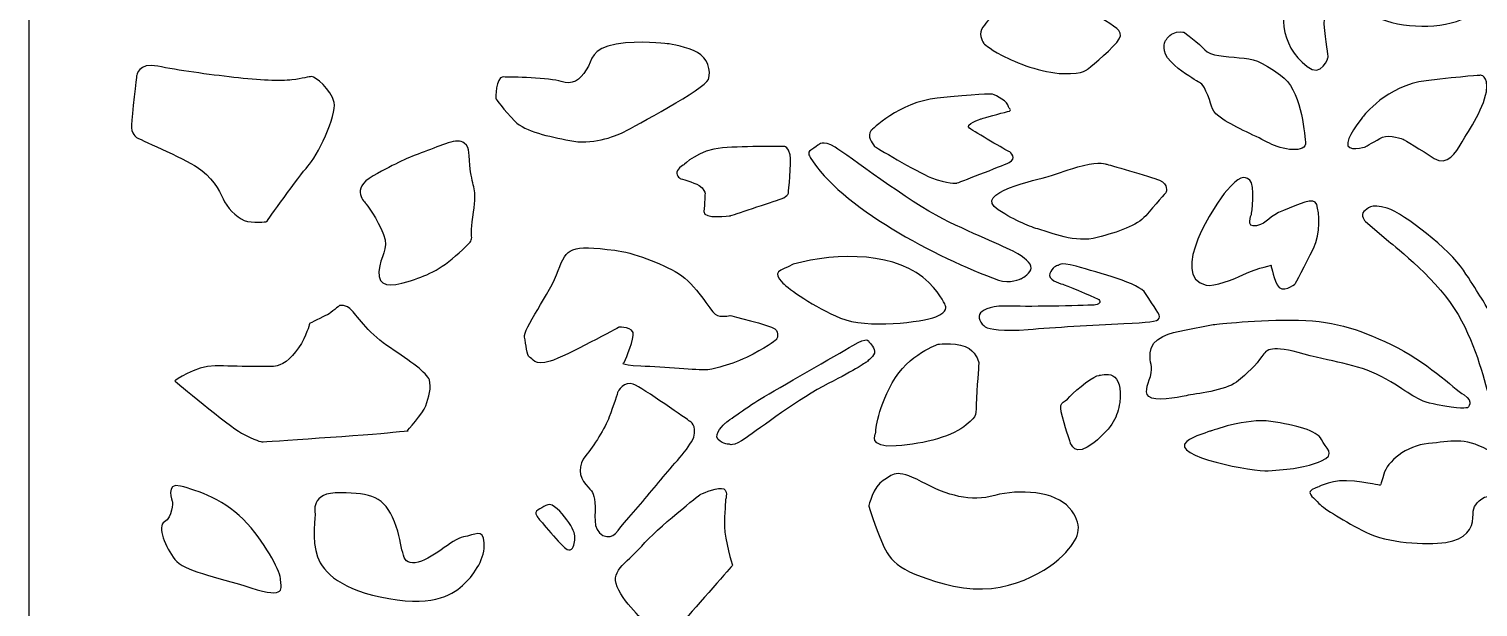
# Model space of a CAD drawing. Header units: centimetres. Extents: x -8.4 to -1.5, y -9 to 9.
# Drawn here: x -8.444 to -3.91, y -0.31 to 1.498 of the extents above; entities that cross this region are included whole.
import ezdxf

# ---------------------------------------------------------------- set-up
doc = ezdxf.new("R2010")
doc.units = ezdxf.units.CM
doc.header["$MEASUREMENT"] = 0
doc.layers.add('layer 1', color=7, linetype='Continuous')

msp = doc.modelspace()

# ---------------------------------------------------------------- linework, layer by layer
at = {"layer": 'layer 1', "color": 250}
for points, knots in [([(-8.44387, 9.00077), (-8.44387, 9.00077), (-1.49953, 9.00077), (-1.49953, 9.00077), (-1.49953, 9.00077), (-1.49953, 9.00077), (-1.49953, -9.00021), (-1.49953, -9.00021), (-1.49953, -9.00021), (-1.49953, -9.00021), (-8.44387, -9.00021), (-8.44387, -9.00021), (-8.44387, -9.00021), (-8.44387, -9.00021), (-8.44387, 9.00077), (-8.44387, 9.00077)], [0, 0, 0, 0, 0.2, 0.2, 0.2, 0.2, 0.4, 0.4, 0.4, 0.4, 0.6, 0.6, 0.6, 0.6, 1, 1, 1, 1]), ([(-4.29257, 1.77283), (-4.237, 1.78842), (-4.17067, 1.80402), (-4.15992, 1.76243), (-4.15992, 1.76243), (-4.14916, 1.72084), (-4.1653, 1.67925), (-4.14558, 1.65456), (-4.14558, 1.65456), (-4.12586, 1.62988), (-4.05058, 1.60517), (-4.03085, 1.64676), (-4.03085, 1.64676), (-4.01113, 1.68835), (-3.99322, 1.76373), (-3.99322, 1.76373), (-3.99322, 1.76373), (-3.99322, 1.76373), (-3.96633, 1.8469), (-3.94481, 1.8365), (-3.94481, 1.8365), (-3.9233, 1.82611), (-3.90359, 1.8469), (-3.87311, 1.77542), (-3.87311, 1.77542), (-3.84263, 1.70394), (-3.8681, 1.58504), (-3.93406, 1.5415), (-3.93406, 1.5415), (-4.00001, 1.49795), (-4.13003, 1.49764), (-4.21191, 1.5285), (-4.21191, 1.5285), (-4.29379, 1.55936), (-4.34097, 1.56099), (-4.34097, 1.56099), (-4.34097, 1.56099), (-4.34097, 1.56099), (-4.39655, 1.56489), (-4.39117, 1.5129), (-4.39117, 1.5129), (-4.38579, 1.46092), (-4.37862, 1.41024), (-4.37862, 1.41024), (-4.37862, 1.41024), (-4.37862, 1.41024), (-4.39833, 1.34396), (-4.44494, 1.38034), (-4.44494, 1.38034), (-4.53339, 1.44941), (-4.5339, 1.55584), (-4.49155, 1.64027), (-4.49155, 1.64027), (-4.46446, 1.69428), (-4.35929, 1.75411), (-4.29257, 1.77283)], [0, 0, 0, 0, 0.0666667, 0.0666667, 0.0666667, 0.0666667, 0.1333333, 0.1333333, 0.1333333, 0.1333333, 0.2, 0.2, 0.2, 0.2, 0.2666667, 0.2666667, 0.2666667, 0.2666667, 0.3333333, 0.3333333, 0.3333333, 0.3333333, 0.4, 0.4, 0.4, 0.4, 0.4666667, 0.4666667, 0.4666667, 0.4666667, 0.5333333, 0.5333333, 0.5333333, 0.5333333, 0.6, 0.6, 0.6, 0.6, 0.6666667, 0.6666667, 0.6666667, 0.6666667, 0.7333333, 0.7333333, 0.7333333, 0.7333333, 0.8, 0.8, 0.8, 0.8, 0.8666667, 0.8666667, 0.8666667, 0.8666667, 1, 1, 1, 1]), ([(-5.43396, 1.53278), (-5.43396, 1.53278), (-5.36631, 1.57149), (-5.36631, 1.57149), (-5.36631, 1.57149), (-5.36631, 1.57149), (-5.34584, 1.59731), (-5.3049, 1.58504), (-5.3049, 1.58504), (-5.26394, 1.57278), (-5.11263, 1.54956), (-5.07524, 1.52374), (-5.07524, 1.52374), (-5.03786, 1.49793), (-5.01294, 1.48954), (-5.04053, 1.45598), (-5.04053, 1.45598), (-5.06811, 1.42243), (-5.13132, 1.37273), (-5.13132, 1.37273), (-5.13132, 1.37273), (-5.13132, 1.37273), (-5.14022, 1.3566), (-5.20787, 1.35854), (-5.20787, 1.35854), (-5.27552, 1.36048), (-5.35562, 1.3921), (-5.39924, 1.41533), (-5.39924, 1.41533), (-5.44285, 1.43856), (-5.45711, 1.45341), (-5.45711, 1.45341), (-5.45711, 1.45341), (-5.45711, 1.45341), (-5.47312, 1.47728), (-5.46333, 1.49664), (-5.46333, 1.49664), (-5.45354, 1.51599), (-5.43396, 1.53278), (-5.43396, 1.53278)], [0, 0, 0, 0, 0.0909091, 0.0909091, 0.0909091, 0.0909091, 0.1818182, 0.1818182, 0.1818182, 0.1818182, 0.2727273, 0.2727273, 0.2727273, 0.2727273, 0.3636364, 0.3636364, 0.3636364, 0.3636364, 0.4545455, 0.4545455, 0.4545455, 0.4545455, 0.5454545, 0.5454545, 0.5454545, 0.5454545, 0.6363636, 0.6363636, 0.6363636, 0.6363636, 0.7272727, 0.7272727, 0.7272727, 0.7272727, 0.8181818, 0.8181818, 0.8181818, 0.8181818, 1, 1, 1, 1]), ([(-6.98324, 1.28028), (-6.98324, 1.28028), (-6.98504, 1.34786), (-6.95994, 1.34786), (-6.95994, 1.34786), (-6.93485, 1.34786), (-6.81295, 1.34526), (-6.77889, 1.33356), (-6.77889, 1.33356), (-6.74483, 1.32187), (-6.71973, 1.33746), (-6.70002, 1.36995), (-6.70002, 1.36995), (-6.6803, 1.40244), (-6.68568, 1.43753), (-6.6068, 1.45052), (-6.6068, 1.45052), (-6.52792, 1.46352), (-6.45981, 1.45183), (-6.44727, 1.45183), (-6.44727, 1.45183), (-6.43471, 1.45183), (-6.38273, 1.44143), (-6.35226, 1.42453), (-6.35226, 1.42453), (-6.32178, 1.40763), (-6.30745, 1.36866), (-6.3182, 1.34006), (-6.3182, 1.34006), (-6.32896, 1.31146), (-6.55123, 1.19191), (-6.5817, 1.17631), (-6.5817, 1.17631), (-6.61218, 1.16071), (-6.68568, 1.13472), (-6.752, 1.14902), (-6.752, 1.14902), (-6.81833, 1.16331), (-6.89003, 1.17501), (-6.92409, 1.2101), (-6.92409, 1.2101), (-6.95814, 1.24519), (-6.98324, 1.28028), (-6.98324, 1.28028)], [0, 0, 0, 0, 0.0833333, 0.0833333, 0.0833333, 0.0833333, 0.1666667, 0.1666667, 0.1666667, 0.1666667, 0.25, 0.25, 0.25, 0.25, 0.3333333, 0.3333333, 0.3333333, 0.3333333, 0.4166667, 0.4166667, 0.4166667, 0.4166667, 0.5, 0.5, 0.5, 0.5, 0.5833333, 0.5833333, 0.5833333, 0.5833333, 0.6666667, 0.6666667, 0.6666667, 0.6666667, 0.75, 0.75, 0.75, 0.75, 0.8333333, 0.8333333, 0.8333333, 0.8333333, 1, 1, 1, 1]), ([(-4.88921, 1.45856), (-4.88921, 1.45856), (-4.90257, 1.42694), (-4.87141, 1.39597), (-4.87141, 1.39597), (-4.84025, 1.365), (-4.80643, 1.34563), (-4.7913, 1.33595), (-4.7913, 1.33595), (-4.77617, 1.32627), (-4.7726, 1.33144), (-4.75569, 1.29078), (-4.75569, 1.29078), (-4.73878, 1.25012), (-4.74857, 1.24238), (-4.70852, 1.21592), (-4.70852, 1.21592), (-4.66846, 1.18947), (-4.59903, 1.16107), (-4.56253, 1.14042), (-4.56253, 1.14042), (-4.52604, 1.11977), (-4.44505, 1.10751), (-4.44949, 1.1443), (-4.44949, 1.1443), (-4.45394, 1.18108), (-4.46374, 1.30885), (-4.52782, 1.35402), (-4.52782, 1.35402), (-4.59191, 1.39919), (-4.61328, 1.405), (-4.65688, 1.40823), (-4.65688, 1.40823), (-4.70051, 1.41146), (-4.74857, 1.41404), (-4.76459, 1.43275), (-4.76459, 1.43275), (-4.78062, 1.45146), (-4.83046, 1.48825), (-4.83046, 1.48825), (-4.83046, 1.48825), (-4.83046, 1.48825), (-4.85004, 1.49083), (-4.86428, 1.48437), (-4.86428, 1.48437), (-4.87853, 1.47792), (-4.88921, 1.45856), (-4.88921, 1.45856)], [0, 0, 0, 0, 0.0769231, 0.0769231, 0.0769231, 0.0769231, 0.1538462, 0.1538462, 0.1538462, 0.1538462, 0.2307692, 0.2307692, 0.2307692, 0.2307692, 0.3076923, 0.3076923, 0.3076923, 0.3076923, 0.3846154, 0.3846154, 0.3846154, 0.3846154, 0.4615385, 0.4615385, 0.4615385, 0.4615385, 0.5384615, 0.5384615, 0.5384615, 0.5384615, 0.6153846, 0.6153846, 0.6153846, 0.6153846, 0.6923077, 0.6923077, 0.6923077, 0.6923077, 0.7692308, 0.7692308, 0.7692308, 0.7692308, 0.8461538, 0.8461538, 0.8461538, 0.8461538, 1, 1, 1, 1]), ([(-8.1072, 1.35175), (-8.1072, 1.35175), (-8.10182, 1.39464), (-8.04087, 1.38165), (-8.04087, 1.38165), (-7.97993, 1.36866), (-7.88133, 1.35565), (-7.80245, 1.34655), (-7.80245, 1.34655), (-7.72359, 1.33746), (-7.65546, 1.33485), (-7.62141, 1.33876), (-7.62141, 1.33876), (-7.58735, 1.34265), (-7.56763, 1.34916), (-7.55866, 1.34916), (-7.55866, 1.34916), (-7.54971, 1.34916), (-7.49772, 1.30887), (-7.48875, 1.26858), (-7.48875, 1.26858), (-7.4798, 1.22829), (-7.54433, 1.09703), (-7.57122, 1.06845), (-7.57122, 1.06845), (-7.59811, 1.03985), (-7.70028, 0.8956), (-7.70028, 0.8956), (-7.70028, 0.8956), (-7.70028, 0.8956), (-7.7451, 0.8891), (-7.77019, 0.89949), (-7.77019, 0.89949), (-7.7953, 0.90989), (-7.82576, 0.94108), (-7.83652, 0.96708), (-7.83652, 0.96708), (-7.84727, 0.99307), (-7.87416, 1.03855), (-7.91718, 1.06584), (-7.91718, 1.06584), (-7.96021, 1.09314), (-8.1072, 1.15811), (-8.1072, 1.15811), (-8.1072, 1.15811), (-8.1072, 1.15811), (-8.12513, 1.17111), (-8.12333, 1.19841), (-8.12333, 1.19841), (-8.12154, 1.2257), (-8.1072, 1.35175), (-8.1072, 1.35175)], [0, 0, 0, 0, 0.0714286, 0.0714286, 0.0714286, 0.0714286, 0.1428571, 0.1428571, 0.1428571, 0.1428571, 0.2142857, 0.2142857, 0.2142857, 0.2142857, 0.2857143, 0.2857143, 0.2857143, 0.2857143, 0.3571429, 0.3571429, 0.3571429, 0.3571429, 0.4285714, 0.4285714, 0.4285714, 0.4285714, 0.5, 0.5, 0.5, 0.5, 0.5714286, 0.5714286, 0.5714286, 0.5714286, 0.6428571, 0.6428571, 0.6428571, 0.6428571, 0.7142857, 0.7142857, 0.7142857, 0.7142857, 0.7857143, 0.7857143, 0.7857143, 0.7857143, 0.8571429, 0.8571429, 0.8571429, 0.8571429, 1, 1, 1, 1]), ([(-4.26927, 1.22439), (-4.26927, 1.22439), (-4.19578, 1.32187), (-4.07209, 1.33616), (-4.07209, 1.33616), (-3.9484, 1.35045), (-3.90359, 1.35306), (-3.90359, 1.35306), (-3.90359, 1.35306), (-3.90359, 1.35306), (-3.8749, 1.35565), (-3.88386, 1.30107), (-3.88386, 1.30107), (-3.89283, 1.24649), (-3.9484, 1.16591), (-3.96273, 1.13992), (-3.96273, 1.13992), (-3.97708, 1.11393), (-4.00755, 1.06715), (-4.04698, 1.09314), (-4.04698, 1.09314), (-4.08643, 1.11913), (-4.14379, 1.15292), (-4.14379, 1.15292), (-4.14379, 1.15292), (-4.14379, 1.15292), (-4.18681, 1.16981), (-4.20832, 1.15942), (-4.20832, 1.15942), (-4.22983, 1.14902), (-4.26209, 1.12952), (-4.26209, 1.12952), (-4.26209, 1.12952), (-4.26209, 1.12952), (-4.32305, 1.11133), (-4.31767, 1.14252), (-4.31767, 1.14252), (-4.3123, 1.17371), (-4.26927, 1.22439), (-4.26927, 1.22439)], [0, 0, 0, 0, 0.0909091, 0.0909091, 0.0909091, 0.0909091, 0.1818182, 0.1818182, 0.1818182, 0.1818182, 0.2727273, 0.2727273, 0.2727273, 0.2727273, 0.3636364, 0.3636364, 0.3636364, 0.3636364, 0.4545455, 0.4545455, 0.4545455, 0.4545455, 0.5454545, 0.5454545, 0.5454545, 0.5454545, 0.6363636, 0.6363636, 0.6363636, 0.6363636, 0.7272727, 0.7272727, 0.7272727, 0.7272727, 0.8181818, 0.8181818, 0.8181818, 0.8181818, 1, 1, 1, 1]), ([(-5.8087, 1.18108), (-5.8087, 1.18108), (-5.72146, 1.26884), (-5.60219, 1.28174), (-5.60219, 1.28174), (-5.48291, 1.29465), (-5.43128, 1.29465), (-5.43128, 1.29465), (-5.43128, 1.29465), (-5.43128, 1.29465), (-5.38679, 1.27787), (-5.38144, 1.26046), (-5.38144, 1.26046), (-5.3761, 1.24303), (-5.36097, 1.24432), (-5.39123, 1.23722), (-5.39123, 1.23722), (-5.4215, 1.23012), (-5.46511, 1.21657), (-5.46511, 1.21657), (-5.46511, 1.21657), (-5.46511, 1.21657), (-5.51852, 1.20044), (-5.50071, 1.18753), (-5.50071, 1.18753), (-5.48291, 1.17463), (-5.38411, 1.11719), (-5.37788, 1.11526), (-5.37788, 1.11526), (-5.37165, 1.11332), (-5.35207, 1.09202), (-5.37699, 1.08041), (-5.37699, 1.08041), (-5.40192, 1.0688), (-5.54077, 1.01588), (-5.54077, 1.01588), (-5.54077, 1.01588), (-5.54077, 1.01588), (-5.57103, 1.01265), (-5.62, 1.03265), (-5.62, 1.03265), (-5.66895, 1.05266), (-5.79802, 1.13074), (-5.79802, 1.13074), (-5.79802, 1.13074), (-5.80623, 1.14446), (-5.82272, 1.16079), (-5.8087, 1.18108)], [0, 0, 0, 0, 0.0769231, 0.0769231, 0.0769231, 0.0769231, 0.1538462, 0.1538462, 0.1538462, 0.1538462, 0.2307692, 0.2307692, 0.2307692, 0.2307692, 0.3076923, 0.3076923, 0.3076923, 0.3076923, 0.3846154, 0.3846154, 0.3846154, 0.3846154, 0.4615385, 0.4615385, 0.4615385, 0.4615385, 0.5384615, 0.5384615, 0.5384615, 0.5384615, 0.6153846, 0.6153846, 0.6153846, 0.6153846, 0.6923077, 0.6923077, 0.6923077, 0.6923077, 0.7692308, 0.7692308, 0.7692308, 0.7692308, 0.8461538, 0.8461538, 0.8461538, 0.8461538, 1, 1, 1, 1]), ([(-7.39017, 0.95278), (-7.39017, 0.95278), (-7.44214, 0.99696), (-7.36685, 1.03855), (-7.36685, 1.03855), (-7.29158, 1.08014), (-7.2611, 1.09443), (-7.20732, 1.11393), (-7.20732, 1.11393), (-7.15355, 1.13342), (-7.10335, 1.15942), (-7.08184, 1.14122), (-7.08184, 1.14122), (-7.06033, 1.12302), (-7.07108, 1.11003), (-7.06212, 1.05155), (-7.06212, 1.05155), (-7.05316, 0.99307), (-7.04061, 0.99827), (-7.05495, 0.90989), (-7.05495, 0.90989), (-7.06929, 0.82152), (-7.03702, 0.85401), (-7.09798, 0.79813), (-7.09798, 0.79813), (-7.15892, 0.74224), (-7.20194, 0.72535), (-7.25751, 0.70846), (-7.25751, 0.70846), (-7.31308, 0.69156), (-7.35252, 0.69027), (-7.34894, 0.73965), (-7.34894, 0.73965), (-7.34535, 0.78903), (-7.31667, 0.80722), (-7.33459, 0.85531), (-7.33459, 0.85531), (-7.35252, 0.9034), (-7.39017, 0.95278), (-7.39017, 0.95278)], [0, 0, 0, 0, 0.0909091, 0.0909091, 0.0909091, 0.0909091, 0.1818182, 0.1818182, 0.1818182, 0.1818182, 0.2727273, 0.2727273, 0.2727273, 0.2727273, 0.3636364, 0.3636364, 0.3636364, 0.3636364, 0.4545455, 0.4545455, 0.4545455, 0.4545455, 0.5454545, 0.5454545, 0.5454545, 0.5454545, 0.6363636, 0.6363636, 0.6363636, 0.6363636, 0.7272727, 0.7272727, 0.7272727, 0.7272727, 0.8181818, 0.8181818, 0.8181818, 0.8181818, 1, 1, 1, 1]), ([(-5.99918, 1.09654), (-5.99918, 1.09654), (-6.01075, 1.11138), (-5.9974, 1.11913), (-5.9974, 1.11913), (-5.98404, 1.12687), (-5.97336, 1.13591), (-5.97336, 1.13591), (-5.97336, 1.13591), (-5.97336, 1.13591), (-5.9618, 1.15268), (-5.92174, 1.12816), (-5.92174, 1.12816), (-5.88169, 1.10364), (-5.69209, 0.95845), (-5.58439, 0.90424), (-5.58439, 0.90424), (-5.47669, 0.85003), (-5.38144, 0.81454), (-5.35029, 0.79517), (-5.35029, 0.79517), (-5.31913, 0.77582), (-5.304, 0.75969), (-5.30933, 0.74485), (-5.30933, 0.74485), (-5.31469, 0.73001), (-5.3396, 0.71709), (-5.3396, 0.71709), (-5.3396, 0.71709), (-5.3396, 0.71709), (-5.37521, 0.69967), (-5.41081, 0.71258), (-5.41081, 0.71258), (-5.60268, 0.78212), (-5.90986, 0.94415), (-5.99918, 1.09654)], [0, 0, 0, 0, 0.1, 0.1, 0.1, 0.1, 0.2, 0.2, 0.2, 0.2, 0.3, 0.3, 0.3, 0.3, 0.4, 0.4, 0.4, 0.4, 0.5, 0.5, 0.5, 0.5, 0.6, 0.6, 0.6, 0.6, 0.7, 0.7, 0.7, 0.7, 0.8, 0.8, 0.8, 0.8, 1, 1, 1, 1]), ([(-6.39528, 1.07331), (-6.39528, 1.07331), (-6.34899, 1.12042), (-6.27423, 1.12623), (-6.27423, 1.12623), (-6.19945, 1.13204), (-6.0784, 1.1301), (-6.0784, 1.1301), (-6.0784, 1.1301), (-6.0784, 1.1301), (-6.06771, 1.12945), (-6.06238, 1.10493), (-6.06238, 1.10493), (-6.05703, 1.08041), (-6.06771, 0.98684), (-6.06771, 0.98684), (-6.06771, 0.98684), (-6.06771, 0.98684), (-6.06504, 0.97586), (-6.09086, 0.96683), (-6.09086, 0.96683), (-6.11667, 0.9578), (-6.2493, 0.91392), (-6.2493, 0.91392), (-6.2493, 0.91392), (-6.2493, 0.91392), (-6.33475, 0.9023), (-6.33208, 0.92682), (-6.33208, 0.92682), (-6.32941, 0.95135), (-6.32852, 0.9849), (-6.32852, 0.9849), (-6.32852, 0.9849), (-6.32852, 0.9849), (-6.33119, 0.9991), (-6.34721, 1.00878), (-6.34721, 1.00878), (-6.36324, 1.01846), (-6.40596, 1.03007), (-6.40596, 1.03007), (-6.40596, 1.03007), (-6.40596, 1.03007), (-6.42377, 1.04234), (-6.41486, 1.05524), (-6.41486, 1.05524), (-6.40596, 1.06815), (-6.39528, 1.07331), (-6.39528, 1.07331)], [0, 0, 0, 0, 0.0769231, 0.0769231, 0.0769231, 0.0769231, 0.1538462, 0.1538462, 0.1538462, 0.1538462, 0.2307692, 0.2307692, 0.2307692, 0.2307692, 0.3076923, 0.3076923, 0.3076923, 0.3076923, 0.3846154, 0.3846154, 0.3846154, 0.3846154, 0.4615385, 0.4615385, 0.4615385, 0.4615385, 0.5384615, 0.5384615, 0.5384615, 0.5384615, 0.6153846, 0.6153846, 0.6153846, 0.6153846, 0.6923077, 0.6923077, 0.6923077, 0.6923077, 0.7692308, 0.7692308, 0.7692308, 0.7692308, 0.8461538, 0.8461538, 0.8461538, 0.8461538, 1, 1, 1, 1]), ([(-5.4117, 0.93263), (-5.35385, 0.89585), (-5.31202, 0.87971), (-5.28086, 0.87068), (-5.28086, 0.87068), (-5.2497, 0.86165), (-5.16871, 0.82744), (-5.10195, 0.84552), (-5.10195, 0.84552), (-5.03519, 0.86358), (-4.97733, 0.8823), (-4.94974, 0.91392), (-4.94974, 0.91392), (-4.92214, 0.94554), (-4.88565, 0.98748), (-4.88565, 0.98748), (-4.88565, 0.98748), (-4.88565, 0.98748), (-4.87764, 1.01329), (-4.90612, 1.02491), (-4.90612, 1.02491), (-4.9346, 1.03653), (-5.07257, 1.07524), (-5.07257, 1.07524), (-5.07257, 1.07524), (-5.07257, 1.07524), (-5.09304, 1.08493), (-5.14467, 1.07137), (-5.14467, 1.07137), (-5.1963, 1.05782), (-5.21589, 1.04943), (-5.25504, 1.03653), (-5.25504, 1.03653), (-5.28396, 1.027), (-5.49554, 0.98592), (-5.4117, 0.93263)], [0, 0, 0, 0, 0.1, 0.1, 0.1, 0.1, 0.2, 0.2, 0.2, 0.2, 0.3, 0.3, 0.3, 0.3, 0.4, 0.4, 0.4, 0.4, 0.5, 0.5, 0.5, 0.5, 0.6, 0.6, 0.6, 0.6, 0.7, 0.7, 0.7, 0.7, 0.8, 0.8, 0.8, 0.8, 1, 1, 1, 1]), ([(-4.69591, 0.99307), (-4.65765, 1.03665), (-4.64213, 1.03985), (-4.62421, 1.02556), (-4.62421, 1.02556), (-4.60627, 1.01126), (-4.61883, 0.91769), (-4.61883, 0.91769), (-4.61883, 0.91769), (-4.61883, 0.91769), (-4.63854, 0.8748), (-4.6027, 0.8826), (-4.6027, 0.8826), (-4.56684, 0.8904), (-4.56505, 0.91379), (-4.51844, 0.93069), (-4.51844, 0.93069), (-4.47183, 0.94758), (-4.42164, 0.97618), (-4.41447, 0.94888), (-4.41447, 0.94888), (-4.4073, 0.92159), (-4.40013, 0.86181), (-4.42522, 0.81112), (-4.42522, 0.81112), (-4.45032, 0.76044), (-4.48259, 0.70066), (-4.48259, 0.70066), (-4.48259, 0.70066), (-4.48259, 0.70066), (-4.52382, 0.66687), (-4.53816, 0.69806), (-4.53816, 0.69806), (-4.5525, 0.72925), (-4.55788, 0.75914), (-4.55788, 0.75914), (-4.55788, 0.75914), (-4.55788, 0.75914), (-4.62062, 0.74354), (-4.64571, 0.72925), (-4.64571, 0.72925), (-4.67081, 0.71495), (-4.73893, 0.69156), (-4.76044, 0.69676), (-4.76044, 0.69676), (-4.87987, 0.72562), (-4.73219, 0.95173), (-4.69591, 0.99307)], [0, 0, 0, 0, 0.0769231, 0.0769231, 0.0769231, 0.0769231, 0.1538462, 0.1538462, 0.1538462, 0.1538462, 0.2307692, 0.2307692, 0.2307692, 0.2307692, 0.3076923, 0.3076923, 0.3076923, 0.3076923, 0.3846154, 0.3846154, 0.3846154, 0.3846154, 0.4615385, 0.4615385, 0.4615385, 0.4615385, 0.5384615, 0.5384615, 0.5384615, 0.5384615, 0.6153846, 0.6153846, 0.6153846, 0.6153846, 0.6923077, 0.6923077, 0.6923077, 0.6923077, 0.7692308, 0.7692308, 0.7692308, 0.7692308, 0.8461538, 0.8461538, 0.8461538, 0.8461538, 1, 1, 1, 1]), ([(-4.26209, 0.8956), (-4.26209, 0.8956), (-4.28003, 0.91769), (-4.26748, 0.92679), (-4.26748, 0.92679), (-4.25493, 0.93588), (-4.24776, 0.95408), (-4.19398, 0.93719), (-4.19398, 0.93719), (-4.14021, 0.92029), (-3.99859, 0.80853), (-3.95557, 0.74354), (-3.95557, 0.74354), (-3.91254, 0.67857), (-3.88745, 0.63828), (-3.87669, 0.61749), (-3.87669, 0.61749), (-3.86594, 0.59669), (-3.82112, 0.5785), (-3.79244, 0.61618), (-3.79244, 0.61618), (-3.76376, 0.65387), (-3.72432, 0.72274), (-3.70281, 0.74614), (-3.70281, 0.74614), (-3.6813, 0.76954), (-3.65979, 0.80332), (-3.62573, 0.78773), (-3.62573, 0.78773), (-3.59167, 0.77214), (-3.57733, 0.76174), (-3.59526, 0.72274), (-3.59526, 0.72274), (-3.61318, 0.68377), (-3.67772, 0.62658), (-3.71894, 0.5577), (-3.71894, 0.5577), (-3.76018, 0.48882), (-3.78527, 0.45634), (-3.78885, 0.41345), (-3.78885, 0.41345), (-3.79244, 0.37057), (-3.79961, 0.31987), (-3.81574, 0.30688), (-3.81574, 0.30688), (-3.83187, 0.29388), (-3.85697, 0.28349), (-3.8749, 0.34586), (-3.8749, 0.34586), (-3.89283, 0.40825), (-3.91972, 0.52261), (-3.98425, 0.62398), (-3.98425, 0.62398), (-4.04877, 0.72535), (-4.1904, 0.83451), (-4.1904, 0.83451), (-4.1904, 0.83451), (-4.1904, 0.83451), (-4.26209, 0.8956), (-4.26209, 0.8956)], [0, 0, 0, 0, 0.0625, 0.0625, 0.0625, 0.0625, 0.125, 0.125, 0.125, 0.125, 0.1875, 0.1875, 0.1875, 0.1875, 0.25, 0.25, 0.25, 0.25, 0.3125, 0.3125, 0.3125, 0.3125, 0.375, 0.375, 0.375, 0.375, 0.4375, 0.4375, 0.4375, 0.4375, 0.5, 0.5, 0.5, 0.5, 0.5625, 0.5625, 0.5625, 0.5625, 0.625, 0.625, 0.625, 0.625, 0.6875, 0.6875, 0.6875, 0.6875, 0.75, 0.75, 0.75, 0.75, 0.8125, 0.8125, 0.8125, 0.8125, 0.875, 0.875, 0.875, 0.875, 1, 1, 1, 1]), ([(-6.78785, 0.74224), (-6.81295, 0.67337), (-6.89899, 0.5564), (-6.89362, 0.5343), (-6.89362, 0.5343), (-6.88823, 0.51222), (-6.88645, 0.47582), (-6.87749, 0.47193), (-6.87749, 0.47193), (-6.86852, 0.46802), (-6.86315, 0.44333), (-6.81295, 0.45893), (-6.81295, 0.45893), (-6.76276, 0.47453), (-6.59783, 0.5655), (-6.59783, 0.5655), (-6.59783, 0.5655), (-6.59783, 0.5655), (-6.54944, 0.5681), (-6.55302, 0.53951), (-6.55302, 0.53951), (-6.55661, 0.51092), (-6.5817, 0.45503), (-6.5817, 0.45503), (-6.5817, 0.45503), (-6.5817, 0.45503), (-6.60322, 0.44593), (-6.52972, 0.44333), (-6.52972, 0.44333), (-6.45623, 0.44074), (-6.35046, 0.43034), (-6.32537, 0.43164), (-6.32537, 0.43164), (-6.30027, 0.43294), (-6.23216, 0.45244), (-6.17838, 0.48103), (-6.17838, 0.48103), (-6.12459, 0.50962), (-6.10488, 0.52651), (-6.10488, 0.52651), (-6.10488, 0.52651), (-6.10488, 0.52651), (-6.09413, 0.5486), (-6.11026, 0.5603), (-6.11026, 0.5603), (-6.12639, 0.572), (-6.25008, 0.60189), (-6.25008, 0.60189), (-6.25008, 0.60189), (-6.25008, 0.60189), (-6.28055, 0.59409), (-6.29669, 0.60579), (-6.29669, 0.60579), (-6.31282, 0.61749), (-6.35763, 0.70066), (-6.41141, 0.73315), (-6.41141, 0.73315), (-6.46519, 0.76564), (-6.55661, 0.79942), (-6.61039, 0.80593), (-6.61039, 0.80593), (-6.75054, 0.82285), (-6.7616, 0.81432), (-6.78785, 0.74224)], [0, 0, 0, 0, 0.0588235, 0.0588235, 0.0588235, 0.0588235, 0.1176471, 0.1176471, 0.1176471, 0.1176471, 0.1764706, 0.1764706, 0.1764706, 0.1764706, 0.2352941, 0.2352941, 0.2352941, 0.2352941, 0.2941176, 0.2941176, 0.2941176, 0.2941176, 0.3529412, 0.3529412, 0.3529412, 0.3529412, 0.4117647, 0.4117647, 0.4117647, 0.4117647, 0.4705882, 0.4705882, 0.4705882, 0.4705882, 0.5294118, 0.5294118, 0.5294118, 0.5294118, 0.5882353, 0.5882353, 0.5882353, 0.5882353, 0.6470588, 0.6470588, 0.6470588, 0.6470588, 0.7058824, 0.7058824, 0.7058824, 0.7058824, 0.7647059, 0.7647059, 0.7647059, 0.7647059, 0.8235294, 0.8235294, 0.8235294, 0.8235294, 0.8823529, 0.8823529, 0.8823529, 0.8823529, 1, 1, 1, 1]), ([(-6.05259, 0.76227), (-5.91352, 0.80078), (-5.72303, 0.80069), (-5.62801, 0.70483), (-5.62801, 0.70483), (-5.58706, 0.66353), (-5.57637, 0.63256), (-5.57637, 0.63256), (-5.57637, 0.63256), (-5.57637, 0.63256), (-5.56569, 0.61384), (-5.60664, 0.59772), (-5.60664, 0.59772), (-5.64758, 0.58158), (-5.82294, 0.55963), (-5.90483, 0.59384), (-5.90483, 0.59384), (-5.98672, 0.62804), (-6.06771, 0.68547), (-6.08463, 0.70355), (-6.08463, 0.70355), (-6.11993, 0.74126), (-6.0972, 0.73875), (-6.05259, 0.76227)], [0, 0, 0, 0, 0.1428571, 0.1428571, 0.1428571, 0.1428571, 0.2857143, 0.2857143, 0.2857143, 0.2857143, 0.4285714, 0.4285714, 0.4285714, 0.4285714, 0.5714286, 0.5714286, 0.5714286, 0.5714286, 0.7142857, 0.7142857, 0.7142857, 0.7142857, 1, 1, 1, 1]), ([(-5.20876, 0.69967), (-5.22428, 0.7034), (-5.2565, 0.71443), (-5.2497, 0.73323), (-5.2497, 0.73323), (-5.2429, 0.75203), (-5.2285, 0.75839), (-5.22389, 0.75839), (-5.22389, 0.75839), (-5.21928, 0.75839), (-5.22297, 0.77129), (-5.16781, 0.75582), (-5.16781, 0.75582), (-5.09408, 0.73514), (-4.96999, 0.70301), (-4.95009, 0.67066), (-4.95009, 0.67066), (-4.89555, 0.58206), (-4.86805, 0.58386), (-5.01827, 0.57706), (-5.01827, 0.57706), (-5.11796, 0.57255), (-5.23635, 0.5648), (-5.31736, 0.55835), (-5.31736, 0.55835), (-5.39836, 0.5519), (-5.43841, 0.55899), (-5.45176, 0.56673), (-5.45176, 0.56673), (-5.46511, 0.57448), (-5.47845, 0.59836), (-5.46689, 0.60997), (-5.46689, 0.60997), (-5.45532, 0.62159), (-5.4304, 0.63385), (-5.37075, 0.63127), (-5.37075, 0.63127), (-5.31111, 0.62868), (-5.12064, 0.63321), (-5.1064, 0.63514), (-5.1064, 0.63514), (-5.09215, 0.63707), (-5.0877, 0.6474), (-5.10105, 0.6545), (-5.10105, 0.6545), (-5.1144, 0.6616), (-5.20876, 0.69967), (-5.20876, 0.69967)], [0, 0, 0, 0, 0.0769231, 0.0769231, 0.0769231, 0.0769231, 0.1538462, 0.1538462, 0.1538462, 0.1538462, 0.2307692, 0.2307692, 0.2307692, 0.2307692, 0.3076923, 0.3076923, 0.3076923, 0.3076923, 0.3846154, 0.3846154, 0.3846154, 0.3846154, 0.4615385, 0.4615385, 0.4615385, 0.4615385, 0.5384615, 0.5384615, 0.5384615, 0.5384615, 0.6153846, 0.6153846, 0.6153846, 0.6153846, 0.6923077, 0.6923077, 0.6923077, 0.6923077, 0.7692308, 0.7692308, 0.7692308, 0.7692308, 0.8461538, 0.8461538, 0.8461538, 0.8461538, 1, 1, 1, 1]), ([(-7.9874, 0.39731), (-7.9874, 0.39731), (-7.92623, 0.44426), (-7.86147, 0.44426), (-7.86147, 0.44426), (-7.79672, 0.44426), (-7.68879, 0.43904), (-7.66722, 0.44426), (-7.66722, 0.44426), (-7.64563, 0.44948), (-7.61325, 0.47556), (-7.59166, 0.51468), (-7.59166, 0.51468), (-7.57008, 0.5538), (-7.56584, 0.57719), (-7.56584, 0.57719), (-7.56584, 0.57719), (-7.56584, 0.57719), (-7.52282, 0.59799), (-7.51026, 0.60448), (-7.51026, 0.60448), (-7.49772, 0.61099), (-7.47262, 0.63308), (-7.47262, 0.63308), (-7.47262, 0.63308), (-7.47262, 0.63308), (-7.45111, 0.63828), (-7.43318, 0.61749), (-7.43318, 0.61749), (-7.41526, 0.59669), (-7.37583, 0.5421), (-7.31308, 0.50052), (-7.31308, 0.50052), (-7.25034, 0.45893), (-7.19836, 0.42254), (-7.19119, 0.40045), (-7.19119, 0.40045), (-7.18402, 0.37836), (-7.19298, 0.34457), (-7.20194, 0.31987), (-7.20194, 0.31987), (-7.21091, 0.29518), (-7.2611, 0.2406), (-7.2611, 0.2406), (-7.2611, 0.2406), (-7.2611, 0.2406), (-7.2378, 0.2445), (-7.30592, 0.2367), (-7.30592, 0.2367), (-7.37403, 0.2289), (-7.71462, 0.20681), (-7.71462, 0.20681), (-7.71462, 0.20681), (-7.71462, 0.20681), (-7.73792, 0.21071), (-7.77916, 0.2341), (-7.77916, 0.2341), (-7.82039, 0.25749), (-7.9874, 0.39731), (-7.9874, 0.39731)], [0, 0, 0, 0, 0.0625, 0.0625, 0.0625, 0.0625, 0.125, 0.125, 0.125, 0.125, 0.1875, 0.1875, 0.1875, 0.1875, 0.25, 0.25, 0.25, 0.25, 0.3125, 0.3125, 0.3125, 0.3125, 0.375, 0.375, 0.375, 0.375, 0.4375, 0.4375, 0.4375, 0.4375, 0.5, 0.5, 0.5, 0.5, 0.5625, 0.5625, 0.5625, 0.5625, 0.625, 0.625, 0.625, 0.625, 0.6875, 0.6875, 0.6875, 0.6875, 0.75, 0.75, 0.75, 0.75, 0.8125, 0.8125, 0.8125, 0.8125, 0.875, 0.875, 0.875, 0.875, 1, 1, 1, 1]), ([(-4.83393, 0.5551), (-4.83393, 0.5551), (-4.92177, 0.5421), (-4.93253, 0.49922), (-4.93253, 0.49922), (-4.94328, 0.45634), (-4.92715, 0.45244), (-4.93253, 0.42254), (-4.93253, 0.42254), (-4.9379, 0.39265), (-4.95763, 0.36536), (-4.93969, 0.34847), (-4.93969, 0.34847), (-4.92177, 0.33157), (-4.85186, 0.34457), (-4.82317, 0.35106), (-4.82317, 0.35106), (-4.79451, 0.35756), (-4.69949, 0.36666), (-4.66543, 0.39395), (-4.66543, 0.39395), (-4.63137, 0.42125), (-4.6027, 0.44854), (-4.58656, 0.47323), (-4.58656, 0.47323), (-4.57043, 0.49792), (-4.55788, 0.50962), (-4.4539, 0.48103), (-4.4539, 0.48103), (-4.34993, 0.45244), (-4.27823, 0.44983), (-4.19757, 0.40304), (-4.19757, 0.40304), (-4.11689, 0.35627), (-4.10794, 0.33677), (-4.03802, 0.32248), (-4.03802, 0.32248), (-3.96811, 0.30818), (-3.94302, 0.31338), (-3.94302, 0.31338), (-3.94302, 0.31338), (-3.94302, 0.31338), (-3.91972, 0.33157), (-3.95377, 0.35366), (-3.95377, 0.35366), (-3.98784, 0.37576), (-4.07209, 0.45893), (-4.18143, 0.51092), (-4.18143, 0.51092), (-4.29078, 0.5629), (-4.36607, 0.58759), (-4.49514, 0.58759), (-4.49514, 0.58759), (-4.62421, 0.58759), (-4.73893, 0.57329), (-4.73893, 0.57329), (-4.73893, 0.57329), (-4.73893, 0.57329), (-4.83393, 0.5551), (-4.83393, 0.5551)], [0, 0, 0, 0, 0.0625, 0.0625, 0.0625, 0.0625, 0.125, 0.125, 0.125, 0.125, 0.1875, 0.1875, 0.1875, 0.1875, 0.25, 0.25, 0.25, 0.25, 0.3125, 0.3125, 0.3125, 0.3125, 0.375, 0.375, 0.375, 0.375, 0.4375, 0.4375, 0.4375, 0.4375, 0.5, 0.5, 0.5, 0.5, 0.5625, 0.5625, 0.5625, 0.5625, 0.625, 0.625, 0.625, 0.625, 0.6875, 0.6875, 0.6875, 0.6875, 0.75, 0.75, 0.75, 0.75, 0.8125, 0.8125, 0.8125, 0.8125, 0.875, 0.875, 0.875, 0.875, 1, 1, 1, 1]), ([(-6.26621, 0.26473), (-6.26621, 0.26473), (-6.3036, 0.23117), (-6.28758, 0.21439), (-6.28758, 0.21439), (-6.27155, 0.19761), (-6.25197, 0.19955), (-6.25197, 0.19955), (-6.25197, 0.19955), (-6.25197, 0.19955), (-6.24307, 0.18923), (-6.20035, 0.21891), (-6.20035, 0.21891), (-6.15762, 0.2486), (-6.03138, 0.34457), (-5.94354, 0.38876), (-5.94354, 0.38876), (-5.85572, 0.43294), (-5.82165, 0.45763), (-5.82165, 0.45763), (-5.82165, 0.45763), (-5.82165, 0.45763), (-5.79655, 0.47582), (-5.79835, 0.49012), (-5.79835, 0.49012), (-5.80014, 0.50442), (-5.81627, 0.52002), (-5.81627, 0.52002), (-5.81627, 0.52002), (-5.81627, 0.52002), (-5.81627, 0.53821), (-5.86647, 0.50832), (-5.86647, 0.50832), (-5.91666, 0.47843), (-6.1013, 0.37316), (-6.15328, 0.34197), (-6.15328, 0.34197), (-6.20527, 0.31078), (-6.26621, 0.26473), (-6.26621, 0.26473)], [0, 0, 0, 0, 0.0909091, 0.0909091, 0.0909091, 0.0909091, 0.1818182, 0.1818182, 0.1818182, 0.1818182, 0.2727273, 0.2727273, 0.2727273, 0.2727273, 0.3636364, 0.3636364, 0.3636364, 0.3636364, 0.4545455, 0.4545455, 0.4545455, 0.4545455, 0.5454545, 0.5454545, 0.5454545, 0.5454545, 0.6363636, 0.6363636, 0.6363636, 0.6363636, 0.7272727, 0.7272727, 0.7272727, 0.7272727, 0.8181818, 0.8181818, 0.8181818, 0.8181818, 1, 1, 1, 1]), ([(-5.59758, 0.51222), (-5.59758, 0.51222), (-5.69259, 0.48232), (-5.74278, 0.39135), (-5.74278, 0.39135), (-5.79297, 0.30038), (-5.79476, 0.2328), (-5.79476, 0.2328), (-5.79476, 0.2328), (-5.79476, 0.2328), (-5.82165, 0.18731), (-5.73022, 0.19381), (-5.73022, 0.19381), (-5.63881, 0.20032), (-5.54918, 0.2263), (-5.51153, 0.26009), (-5.51153, 0.26009), (-5.47389, 0.29388), (-5.48285, 0.28349), (-5.47927, 0.34327), (-5.47927, 0.34327), (-5.47568, 0.40304), (-5.4721, 0.45373), (-5.4721, 0.45373), (-5.4721, 0.45373), (-5.4721, 0.45373), (-5.47568, 0.47972), (-5.50257, 0.49922), (-5.50257, 0.49922), (-5.52946, 0.51871), (-5.59758, 0.51222), (-5.59758, 0.51222)], [0, 0, 0, 0, 0.1111111, 0.1111111, 0.1111111, 0.1111111, 0.2222222, 0.2222222, 0.2222222, 0.2222222, 0.3333333, 0.3333333, 0.3333333, 0.3333333, 0.4444444, 0.4444444, 0.4444444, 0.4444444, 0.5555556, 0.5555556, 0.5555556, 0.5555556, 0.6666667, 0.6666667, 0.6666667, 0.6666667, 0.7777778, 0.7777778, 0.7777778, 0.7777778, 1, 1, 1, 1]), ([(-5.09565, 0.41474), (-5.1082, 0.41474), (-5.16556, 0.37316), (-5.18707, 0.34847), (-5.18707, 0.34847), (-5.20859, 0.32377), (-5.22473, 0.33547), (-5.21037, 0.28478), (-5.21037, 0.28478), (-5.19604, 0.2341), (-5.18528, 0.20421), (-5.18528, 0.20421), (-5.18528, 0.20421), (-5.18528, 0.20421), (-5.17274, 0.15353), (-5.11179, 0.20421), (-5.11179, 0.20421), (-5.05084, 0.25489), (-5.03829, 0.28478), (-5.03111, 0.33027), (-5.03111, 0.33027), (-5.02395, 0.37576), (-5.0365, 0.40435), (-5.05263, 0.41345), (-5.05263, 0.41345), (-5.06876, 0.42254), (-5.09565, 0.41474), (-5.09565, 0.41474)], [0, 0, 0, 0, 0.125, 0.125, 0.125, 0.125, 0.25, 0.25, 0.25, 0.25, 0.375, 0.375, 0.375, 0.375, 0.5, 0.5, 0.5, 0.5, 0.625, 0.625, 0.625, 0.625, 0.75, 0.75, 0.75, 0.75, 1, 1, 1, 1]), ([(-6.60143, 0.36277), (-6.60143, 0.36277), (-6.5817, 0.39915), (-6.55302, 0.38746), (-6.55302, 0.38746), (-6.52435, 0.37576), (-6.37736, 0.27179), (-6.37736, 0.27179), (-6.37736, 0.27179), (-6.37736, 0.27179), (-6.35942, 0.26659), (-6.36122, 0.2341), (-6.36122, 0.2341), (-6.36302, 0.20161), (-6.415, 0.15093), (-6.45265, 0.10544), (-6.45265, 0.10544), (-6.49028, 0.05996), (-6.52792, 0.01447), (-6.56737, -0.02971), (-6.56737, -0.02971), (-6.6068, -0.07391), (-6.61218, -0.1012), (-6.64804, -0.0856), (-6.64804, -0.0856), (-6.68389, -0.07), (-6.66955, -0.01542), (-6.67313, 0.01707), (-6.67313, 0.01707), (-6.67671, 0.04956), (-6.6803, 0.04956), (-6.70181, 0.07295), (-6.70181, 0.07295), (-6.72332, 0.09634), (-6.72691, 0.13533), (-6.70181, 0.16392), (-6.70181, 0.16392), (-6.67671, 0.19252), (-6.64086, 0.251), (-6.62831, 0.28478), (-6.62831, 0.28478), (-6.61577, 0.31857), (-6.60143, 0.36277), (-6.60143, 0.36277)], [0, 0, 0, 0, 0.0833333, 0.0833333, 0.0833333, 0.0833333, 0.1666667, 0.1666667, 0.1666667, 0.1666667, 0.25, 0.25, 0.25, 0.25, 0.3333333, 0.3333333, 0.3333333, 0.3333333, 0.4166667, 0.4166667, 0.4166667, 0.4166667, 0.5, 0.5, 0.5, 0.5, 0.5833333, 0.5833333, 0.5833333, 0.5833333, 0.6666667, 0.6666667, 0.6666667, 0.6666667, 0.75, 0.75, 0.75, 0.75, 0.8333333, 0.8333333, 0.8333333, 0.8333333, 1, 1, 1, 1]), ([(-4.74609, 0.2406), (-4.74609, 0.2406), (-4.63496, 0.28219), (-4.55788, 0.27049), (-4.55788, 0.27049), (-4.4808, 0.2588), (-4.41268, 0.2419), (-4.40013, 0.2146), (-4.40013, 0.2146), (-4.38757, 0.18731), (-4.35173, 0.16782), (-4.40013, 0.14703), (-4.40013, 0.14703), (-4.44853, 0.12623), (-4.5, 0.12078), (-4.56684, 0.11584), (-4.56684, 0.11584), (-4.60601, 0.11294), (-4.87667, 0.16002), (-4.82139, 0.20811), (-4.82139, 0.20811), (-4.80346, 0.22371), (-4.74609, 0.2406), (-4.74609, 0.2406)], [0, 0, 0, 0, 0.1428571, 0.1428571, 0.1428571, 0.1428571, 0.2857143, 0.2857143, 0.2857143, 0.2857143, 0.4285714, 0.4285714, 0.4285714, 0.4285714, 0.5714286, 0.5714286, 0.5714286, 0.5714286, 0.7142857, 0.7142857, 0.7142857, 0.7142857, 1, 1, 1, 1]), ([(-4.40854, 0.06597), (-4.40854, 0.06597), (-4.36582, 0.09243), (-4.29639, 0.08339), (-4.29639, 0.08339), (-4.22697, 0.07435), (-4.21628, 0.07114), (-4.21628, 0.07114), (-4.21628, 0.07114), (-4.21628, 0.07114), (-4.2145, 0.06855), (-4.20472, 0.10598), (-4.20472, 0.10598), (-4.19492, 0.1434), (-4.13529, 0.19568), (-4.06496, 0.20148), (-4.06496, 0.20148), (-3.99464, 0.20729), (-3.95459, 0.22342), (-3.88072, 0.18148), (-3.88072, 0.18148), (-3.80684, 0.13954), (-3.71782, 0.08597), (-3.70358, 0.00789), (-3.70358, 0.00789), (-3.68934, -0.07019), (-3.71782, -0.14957), (-3.73829, -0.16699), (-3.73829, -0.16699), (-3.75876, -0.18442), (-3.80149, -0.19086), (-3.81129, -0.15021), (-3.81129, -0.15021), (-3.82107, -0.10956), (-3.79615, -0.03664), (-3.81752, -0.00373), (-3.81752, -0.00373), (-3.83887, 0.02919), (-3.87537, 0.04661), (-3.89852, 0.02854), (-3.89852, 0.02854), (-3.92165, 0.01048), (-3.92522, 0.00144), (-3.9261, -0.03083), (-3.9261, -0.03083), (-3.927, -0.0631), (-3.94747, -0.09859), (-4.01067, -0.10763), (-4.01067, -0.10763), (-4.07387, -0.11665), (-4.19492, -0.10891), (-4.26079, -0.076), (-4.26079, -0.076), (-4.32665, -0.04309), (-4.39164, -0.00243), (-4.40766, 0.01434), (-4.40766, 0.01434), (-4.42368, 0.03112), (-4.44059, 0.04338), (-4.43525, 0.05177), (-4.43525, 0.05177), (-4.42991, 0.06016), (-4.40854, 0.06597), (-4.40854, 0.06597)], [0, 0, 0, 0, 0.0588235, 0.0588235, 0.0588235, 0.0588235, 0.1176471, 0.1176471, 0.1176471, 0.1176471, 0.1764706, 0.1764706, 0.1764706, 0.1764706, 0.2352941, 0.2352941, 0.2352941, 0.2352941, 0.2941176, 0.2941176, 0.2941176, 0.2941176, 0.3529412, 0.3529412, 0.3529412, 0.3529412, 0.4117647, 0.4117647, 0.4117647, 0.4117647, 0.4705882, 0.4705882, 0.4705882, 0.4705882, 0.5294118, 0.5294118, 0.5294118, 0.5294118, 0.5882353, 0.5882353, 0.5882353, 0.5882353, 0.6470588, 0.6470588, 0.6470588, 0.6470588, 0.7058824, 0.7058824, 0.7058824, 0.7058824, 0.7647059, 0.7647059, 0.7647059, 0.7647059, 0.8235294, 0.8235294, 0.8235294, 0.8235294, 0.8823529, 0.8823529, 0.8823529, 0.8823529, 1, 1, 1, 1]), ([(-5.81627, 0.00537), (-5.81627, 0.00537), (-5.80194, 0.06905), (-5.77146, 0.08595), (-5.77146, 0.08595), (-5.74098, 0.10284), (-5.73382, 0.12623), (-5.65135, 0.08205), (-5.65135, 0.08205), (-5.56889, 0.03786), (-5.49719, 0.01837), (-5.4219, 0.03916), (-5.4219, 0.03916), (-5.34661, 0.05996), (-5.23188, 0.05216), (-5.18887, 0.00017), (-5.18887, 0.00017), (-5.14585, -0.05181), (-5.15301, -0.0869), (-5.19961, -0.13888), (-5.19961, -0.13888), (-5.24624, -0.19086), (-5.38426, -0.28313), (-5.55097, -0.24415), (-5.55097, -0.24415), (-5.71768, -0.20517), (-5.74995, -0.16618), (-5.77325, -0.11159), (-5.77325, -0.11159), (-5.79655, -0.05701), (-5.81627, 0.00537), (-5.81627, 0.00537)], [0, 0, 0, 0, 0.1111111, 0.1111111, 0.1111111, 0.1111111, 0.2222222, 0.2222222, 0.2222222, 0.2222222, 0.3333333, 0.3333333, 0.3333333, 0.3333333, 0.4444444, 0.4444444, 0.4444444, 0.4444444, 0.5555556, 0.5555556, 0.5555556, 0.5555556, 0.6666667, 0.6666667, 0.6666667, 0.6666667, 0.7777778, 0.7777778, 0.7777778, 0.7777778, 1, 1, 1, 1]), ([(-7.99459, 0.01913), (-7.99459, 0.01913), (-8.01977, 0.08172), (-7.9694, 0.06868), (-7.9694, 0.06868), (-7.91904, 0.05565), (-7.8255, 0.02435), (-7.76075, -0.04868), (-7.76075, -0.04868), (-7.69599, -0.12171), (-7.65642, -0.20256), (-7.65642, -0.22604), (-7.65642, -0.22604), (-7.65642, -0.2495), (-7.63483, -0.28603), (-7.74995, -0.2495), (-7.74995, -0.2495), (-7.86507, -0.213), (-7.95861, -0.19735), (-7.9874, -0.16083), (-7.9874, -0.16083), (-8.01617, -0.12432), (-8.04495, -0.0565), (-8.01977, -0.04346), (-8.01977, -0.04346), (-7.99459, -0.03043), (-7.99459, 0.01913), (-7.99459, 0.01913)], [0, 0, 0, 0, 0.125, 0.125, 0.125, 0.125, 0.25, 0.25, 0.25, 0.25, 0.375, 0.375, 0.375, 0.375, 0.5, 0.5, 0.5, 0.5, 0.625, 0.625, 0.625, 0.625, 0.75, 0.75, 0.75, 0.75, 1, 1, 1, 1]), ([(-7.54849, -0.01739), (-7.54849, -0.01739), (-7.56649, 0.05043), (-7.46935, 0.04782), (-7.46935, 0.04782), (-7.37221, 0.04521), (-7.33264, 0.03739), (-7.30026, -0.04346), (-7.30026, -0.04346), (-7.26788, -0.12432), (-7.28588, -0.17648), (-7.23551, -0.17126), (-7.23551, -0.17126), (-7.18515, -0.16605), (-7.12038, -0.09563), (-7.08441, -0.09041), (-7.08441, -0.09041), (-7.04844, -0.0852), (-7.02325, -0.06172), (-7.01966, -0.10867), (-7.01966, -0.10867), (-7.01606, -0.15562), (-7.04844, -0.20517), (-7.08081, -0.23647), (-7.08081, -0.23647), (-7.11319, -0.26776), (-7.17076, -0.3095), (-7.31826, -0.28341), (-7.31826, -0.28341), (-7.46575, -0.25733), (-7.52331, -0.20256), (-7.5413, -0.153), (-7.5413, -0.153), (-7.55929, -0.10345), (-7.54849, -0.01739), (-7.54849, -0.01739)], [0, 0, 0, 0, 0.1, 0.1, 0.1, 0.1, 0.2, 0.2, 0.2, 0.2, 0.3, 0.3, 0.3, 0.3, 0.4, 0.4, 0.4, 0.4, 0.5, 0.5, 0.5, 0.5, 0.6, 0.6, 0.6, 0.6, 0.7, 0.7, 0.7, 0.7, 0.8, 0.8, 0.8, 0.8, 1, 1, 1, 1]), ([(-6.34331, 0.04261), (-6.34331, 0.04261), (-6.47643, -0.06172), (-6.52679, -0.1191), (-6.52679, -0.1191), (-6.57716, -0.17648), (-6.63112, -0.19735), (-6.59875, -0.25733), (-6.59875, -0.25733), (-6.56636, -0.31732), (-6.49801, -0.37209), (-6.49801, -0.37209), (-6.49801, -0.37209), (-6.49801, -0.37209), (-6.44765, -0.41121), (-6.40088, -0.35905), (-6.40088, -0.35905), (-6.35412, -0.30689), (-6.24259, -0.17909), (-6.24259, -0.17909), (-6.24259, -0.17909), (-6.24259, -0.17909), (-6.26777, -0.09824), (-6.26777, -0.05911), (-6.26777, -0.05911), (-6.26777, -0.02), (-6.26417, 0.02696), (-6.26417, 0.02696), (-6.26417, 0.02696), (-6.26417, 0.02696), (-6.25367, 0.05996), (-6.27697, 0.06126), (-6.27697, 0.06126), (-6.30027, 0.06256), (-6.34331, 0.04261), (-6.34331, 0.04261)], [0, 0, 0, 0, 0.1, 0.1, 0.1, 0.1, 0.2, 0.2, 0.2, 0.2, 0.3, 0.3, 0.3, 0.3, 0.4, 0.4, 0.4, 0.4, 0.5, 0.5, 0.5, 0.5, 0.6, 0.6, 0.6, 0.6, 0.7, 0.7, 0.7, 0.7, 0.8, 0.8, 0.8, 0.8, 1, 1, 1, 1]), ([(-6.84924, -0.03276), (-6.84924, -0.03276), (-6.86704, -0.01405), (-6.85101, -0.0063), (-6.85101, -0.0063), (-6.83499, 0.00144), (-6.82075, 0.0208), (-6.79939, 0.00402), (-6.79939, 0.00402), (-6.77803, -0.01276), (-6.75488, -0.04115), (-6.7442, -0.0631), (-6.7442, -0.0631), (-6.73352, -0.08503), (-6.73529, -0.09085), (-6.73708, -0.10569), (-6.73708, -0.10569), (-6.73886, -0.12052), (-6.7442, -0.1373), (-6.76022, -0.12956), (-6.76022, -0.12956), (-6.77625, -0.12181), (-6.84924, -0.03276), (-6.84924, -0.03276)], [0, 0, 0, 0, 0.1428571, 0.1428571, 0.1428571, 0.1428571, 0.2857143, 0.2857143, 0.2857143, 0.2857143, 0.4285714, 0.4285714, 0.4285714, 0.4285714, 0.5714286, 0.5714286, 0.5714286, 0.5714286, 0.7142857, 0.7142857, 0.7142857, 0.7142857, 1, 1, 1, 1])]:
    msp.add_open_spline(points, degree=3, knots=knots, dxfattribs=at)

doc.saveas('drawing.dxf')
